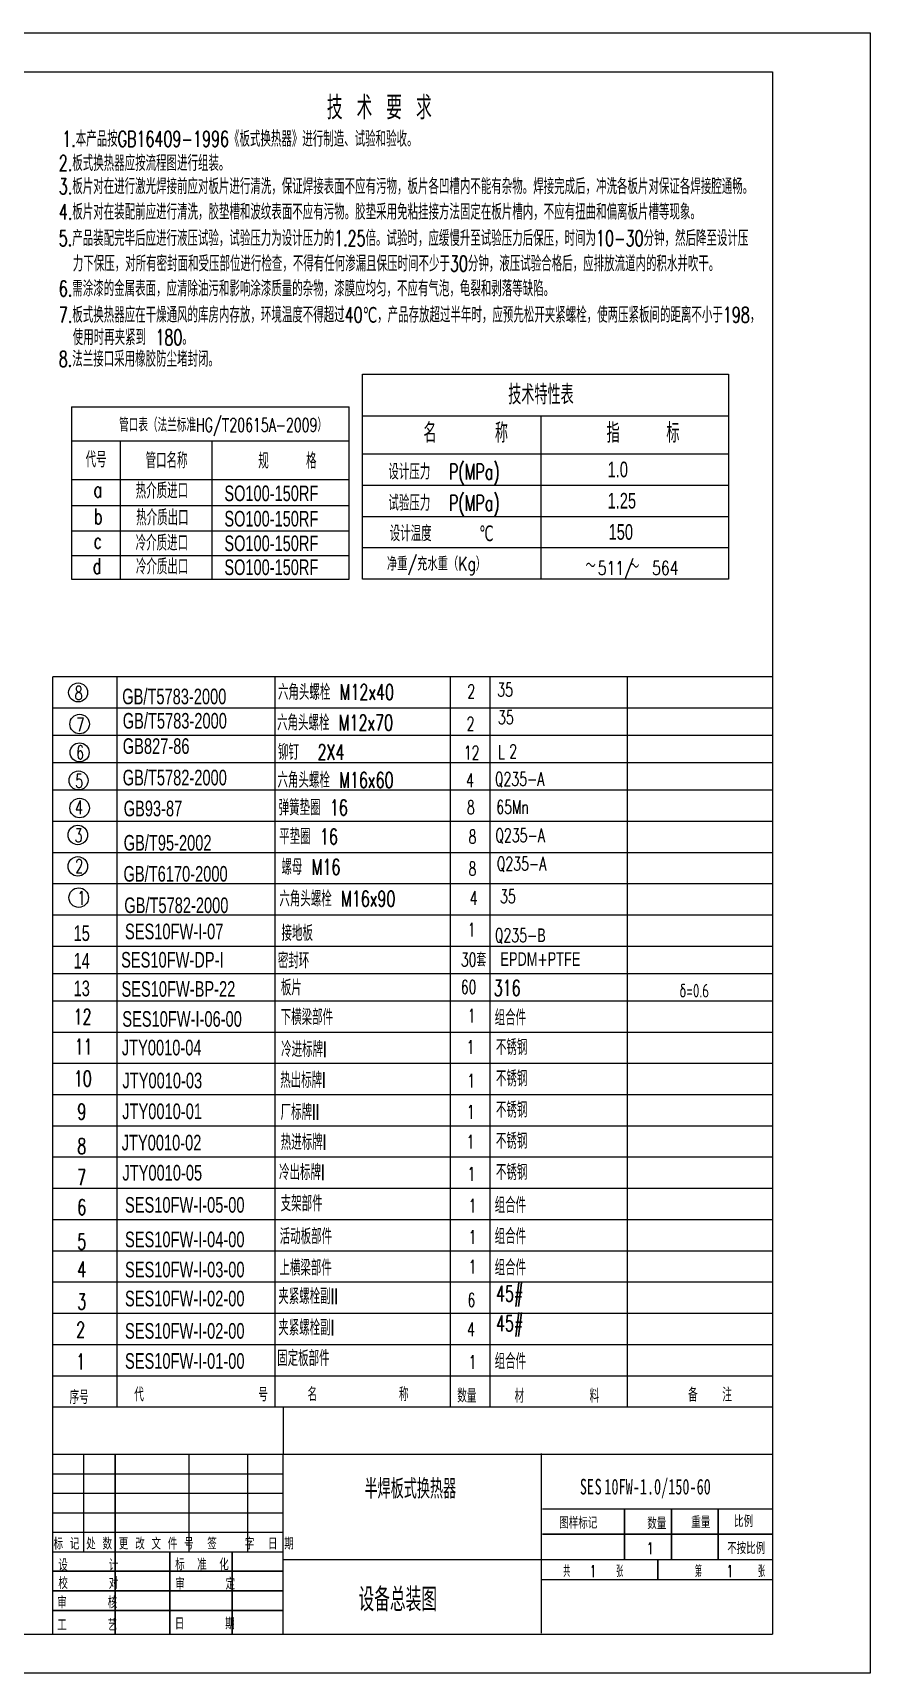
# Model space of a CAD drawing. Header units: millimetres. Extents: x 2882 to 3476, y 1065 to 1485.
# Drawn here: x 3261.6 to 3475.9, y 1064.6 to 1484.6 of the extents above; entities that cross this region are included whole.
import ezdxf

# ---------------------------------------------------------------- set-up
doc = ezdxf.new("R2010")
doc.units = ezdxf.units.MM
doc.layers.get('DEFPOINTS').update_dxf_attribs({"lineweight": 18})
for name, color, linetype, lineweight, true_color in [('1', 1, 'Continuous', 18, 0xff0000), ('2', 2, 'Continuous', 18, 0xffff00), ('3尺寸线', 2, 'Continuous', 18, 0xffff00)]:
    doc.layers.add(name, color=color, linetype=linetype, lineweight=lineweight, true_color=true_color)
doc.styles.add('HZ', font='txt.shx', dxfattribs={"width": 0.67, "bigfont": 'hztxt.shx'})
doc.styles.get("Standard").update_dxf_attribs({"font": 'arial.ttf'})
doc.styles.add('标准', font='', dxfattribs={"width": 0.667})
doc.styles.get('标准').set_extended_font_data('宋体')

msp = doc.modelspace()

# ---------------------------------------------------------------- linework, layer by layer
for p, q in [((3282.67129, 1074.72008), (3282.67129, 1120.72008)), ((3412.9968, 1093.72008), (3412.9968, 1106.72008)), ((3424.9968, 1093.72008), (3424.9968, 1106.72008)), ((3436.9968, 1093.72008), (3436.9968, 1106.72008)), ((3391.9968, 1100.24408), (3450.85043, 1100.24408)), ((3391.9968, 1100.24408), (3450.85043, 1100.24408)), ((3296.67129, 1074.72008), (3296.67129, 1095.72008)), ((3312.67129, 1074.72008), (3312.67129, 1095.72008)), ((3266.78806, 1090.72008), (3325.67129, 1090.72008)), ((3266.78806, 1085.72008), (3325.67129, 1085.72008)), ((3266.78806, 1080.6682), (3325.67129, 1080.6682))]:
    msp.add_line(p, q)
at = {"layer": '1'}
for p, q in [((2891.85043, 1474.6398), (3450.85043, 1474.6398)), ((3450.85043, 1474.6398), (3450.85043, 1074.6398)), ((3345.94745, 1344.73379), (3345.94745, 1397.27636)), ((3345.94745, 1397.27636), (3439.59625, 1397.27636)), ((3439.59625, 1397.27636), (3439.59625, 1344.73379)), ((3271.53994, 1388.91193), (3271.53994, 1344.73379)), ((3271.53994, 1388.91193), (3342.59064, 1388.91193)), ((3342.59064, 1344.73379), (3342.59064, 1388.91193)), ((3345.94745, 1386.57668), (3439.59625, 1386.57668)), ((3271.53994, 1344.73379), (3342.59064, 1344.73379)), ((3439.59625, 1344.73379), (3345.94745, 1344.73379)), ((3266.78806, 1074.72008), (3266.78806, 1319.72008)), ((3450.85043, 1319.72008), (3266.78806, 1319.72008)), ((3266.78806, 1120.72008), (3450.9128, 1120.72008)), ((3325.67129, 1074.72008), (3325.67129, 1120.72008)), ((3391.74418, 1074.924), (3391.74418, 1120.924)), ((3391.9968, 1106.72008), (3450.85043, 1106.72008)), ((3266.78806, 1095.72008), (3325.67129, 1095.72008)), ((3325.67129, 1093.72008), (3391.74418, 1093.72008)), ((3391.93465, 1088.60967), (3450.78177, 1088.60967)), ((2891.85043, 1074.6398), (3450.85043, 1074.6398))]:
    msp.add_line(p, q, dxfattribs=at)
at = {"layer": '2'}
for p, q in [((3475.85043, 1484.6398), (3475.85043, 1064.6398)), ((3391.65385, 1344.73379), (3391.65385, 1386.57668)), ((3271.53994, 1380.12944), (3342.59064, 1380.12944)), ((3284.10909, 1344.73379), (3284.10909, 1380.12944)), ((3307.53569, 1344.73379), (3307.53569, 1380.12944)), ((3439.59625, 1376.73379), (3345.94745, 1376.73379)), ((3271.53994, 1370.30701), (3342.59064, 1370.30701)), ((3439.59625, 1368.73379), (3345.94745, 1368.73379)), ((3271.53994, 1363.64955), (3342.59064, 1363.64955)), ((3271.53994, 1357.15596), (3342.59064, 1357.15596)), ((3439.59625, 1360.73379), (3345.94745, 1360.73379)), ((3271.53994, 1350.85072), (3342.59064, 1350.85072)), ((3450.9128, 1311.72008), (3266.78806, 1311.72008)), ((3274.67129, 1095.72008), (3274.67129, 1120.72008)), ((3301.67129, 1095.72008), (3301.67129, 1120.72008)), ((3316.67129, 1095.72008), (3316.67129, 1120.72008)), ((3266.78806, 1115.72008), (3325.67129, 1115.72008)), ((3266.78806, 1115.72008), (3325.67129, 1115.72008)), ((3266.78806, 1115.72008), (3325.67129, 1115.72008)), ((3266.78806, 1115.72008), (3325.67129, 1115.72008)), ((3266.78806, 1115.72008), (3325.67129, 1115.72008)), ((3266.78806, 1115.72008), (3325.67129, 1115.72008)), ((3266.78806, 1115.72008), (3325.67129, 1115.72008)), ((3266.78806, 1115.72008), (3325.67129, 1115.72008)), ((3270.9128, 1115.72008), (3325.67129, 1115.72008)), ((3266.78806, 1110.72008), (3325.67129, 1110.72008)), ((3266.78806, 1110.72008), (3325.67129, 1110.72008)), ((3266.78806, 1110.72008), (3325.67129, 1110.72008)), ((3266.78806, 1105.72008), (3325.67129, 1105.72008)), ((3266.78806, 1100.72008), (3325.67129, 1100.72008)), ((3391.74418, 1093.72008), (3450.85043, 1093.72008)), ((3421.4968, 1088.72008), (3421.4968, 1093.72008)), ((3421.4968, 1093.72008), (3421.4968, 1088.60967))]:
    msp.add_line(p, q, dxfattribs=at)
at = {"layer": '2', "linetype": 'ByBlock', "ltscale": 0.5}
msp.add_line((3439.59625, 1352.73379), (3345.94745, 1352.73379), dxfattribs=at)
at = {"layer": '2', "ltscale": 20}
for p, q in [((3283.15456, 1319.72008), (3283.15456, 1219.72008)), ((3450.9128, 1304.72008), (3266.78806, 1304.72008)), ((3450.9128, 1297.72008), (3266.78806, 1297.72008)), ((3450.9128, 1290.72008), (3266.78806, 1290.72008)), ((3450.9128, 1282.72008), (3266.78806, 1282.72008)), ((3450.9128, 1274.72008), (3266.78806, 1274.72008)), ((3450.9128, 1266.72008), (3266.78806, 1266.72008)), ((3450.9128, 1258.72008), (3266.78806, 1258.72008)), ((3450.9128, 1250.72008), (3266.78806, 1250.72008)), ((3450.9128, 1220.72008), (3266.78806, 1220.72008)), ((3450.9128, 1212.72008), (3266.78806, 1212.72008)), ((3450.9128, 1204.72008), (3266.78806, 1204.72008)), ((3450.9128, 1196.72008), (3266.78806, 1196.72008))]:
    msp.add_line(p, q, dxfattribs=at)
at = {"layer": '2', "linetype": 'Continuous'}
for p, q in [((3323.51121, 1319.72008), (3323.51121, 1132.72008)), ((3368.41629, 1319.72008), (3368.41629, 1132.72008)), ((3378.58982, 1319.72008), (3378.58982, 1132.72008)), ((3413.67985, 1319.72008), (3413.67985, 1132.69357)), ((3450.9128, 1243.72008), (3266.78806, 1243.72008)), ((3450.9128, 1243.72008), (3266.78806, 1243.72008)), ((3450.9128, 1236.72008), (3266.78806, 1236.72008)), ((3450.9128, 1228.72008), (3266.78806, 1228.72008)), ((3283.15456, 1228.72008), (3283.15456, 1132.72008)), ((3413.67985, 1226.72008), (3413.67985, 1132.69357)), ((3413.67985, 1226.72008), (3413.67985, 1132.69357)), ((3450.9128, 1188.72008), (3266.78806, 1188.72008)), ((3450.9128, 1180.72008), (3266.78806, 1180.72008)), ((3450.9128, 1172.72008), (3266.78806, 1172.72008)), ((3450.9128, 1164.72008), (3266.78806, 1164.72008)), ((3450.9128, 1156.72008), (3266.78806, 1156.72008)), ((3450.9128, 1148.72008), (3266.78806, 1148.72008)), ((3450.9128, 1140.72008), (3266.78806, 1140.72008)), ((3450.9128, 1132.72008), (3266.78806, 1132.72008)), ((3325.67129, 1132.72008), (3325.67129, 1120.72008))]:
    msp.add_line(p, q, dxfattribs=at)
at = {"layer": '2', "ltscale": 20}
for centre, radius in [((3273.2253, 1315.74887), 2.436), ((3273.61534, 1307.66135), 2.5), ((3273.60858, 1300.39835), 2.436), ((3273.33758, 1293.215), 2.436), ((3273.61534, 1286.15562), 2.5), ((3273.16089, 1279.25042), 2.5), ((3273.16089, 1271.22087), 2.5), ((3273.38225, 1263.2084), 2.5)]:
    msp.add_circle(centre, radius, dxfattribs=at)
at = {"layer": '3尺寸线'}
msp.add_lwpolyline([(3475.85043, 1064.6398), (2881.85043, 1064.6398), (2881.85043, 1484.6398), (3475.85043, 1484.6398)], close=True, dxfattribs=at)
at = {"layer": 'DEFPOINTS', "color": 0, "linetype": 'ByBlock'}
msp.add_point((3450.85043, 1105.2398), dxfattribs=at)
msp.add_point((3450.85043, 1105.2398), dxfattribs=at)
msp.add_point((3450.85043, 1105.2398), dxfattribs=at)
msp.add_point((3450.85043, 1105.2398), dxfattribs=at)

# ---------------------------------------------------------------- texts
at = {"width": 0.67}
for s, p in [('SES10FW-I-07', (3285.21754, 1252.5501)), ('SES10FW-DP-I', (3284.22824, 1245.29548)), ('SES10FW-BP-22', (3284.31435, 1237.83407)), ('SES10FW-I-06-00', (3284.52811, 1230.1566)), ('JTY0010-04', (3284.40878, 1222.82625)), ('JTY0010-03', (3284.56817, 1214.38875)), ('JTY0010-01', (3284.51518, 1206.50365)), ('JTY0010-02', (3284.37514, 1198.48894)), ('JTY0010-05', (3284.56101, 1190.77792)), ('SES10FW-I-05-00', (3285.21754, 1182.5501)), ('SES10FW-I-04-00', (3285.21754, 1173.6996)), ('SES10FW-I-03-00', (3285.21754, 1165.9916)), ('SES10FW-I-02-00', (3285.21754, 1158.5686)), ('SES10FW-I-02-00', (3285.21754, 1150.2891)), ('SES10FW-I-01-00', (3285.21754, 1142.5806))]:
    msp.add_text(s, height=4, dxfattribs=at).set_placement(p)
for s, height, style, width, p in [('半焊板式换热器', 5, 'HZ', 0.67, (3346.48545, 1109.34529)), ('SE', 4, '标准', 0.667, (3401.57066, 1110.39797)), ('S', 4, '标准', 0.667, (3405.36515, 1110.39797)), ('10FW-1.0/150-60', 4, '标准', 0.667, (3407.85116, 1110.39797)), ('图样标记      ', 3, 'HZ', 0.6, (3396.32279, 1101.63495)), ('       数量     ', 3, 'HZ', 0.6, (3406.62933, 1101.50103)), ('      重量      ', 3, 'HZ', 0.6, (3419.62242, 1101.80624)), ('  比例', 3, 'HZ', 0.6, (3437.83013, 1102.02857)), ('标 记 处 数 更 改 文 件 号  签   字  日 期', 3, 'HZ', 0.65, (3266.93926, 1096.30335)), ('1', 3, 'HZ', 0.6, (3418.77169, 1095.13228)), ('不按比例', 3, 'HZ', 0.6, (3439.2796, 1095.13786)), ('设      计', 3, 'HZ', 0.6, (3268.17831, 1090.83546)), ('标  准  化', 3, 'HZ', 0.6, (3298.05321, 1090.97278)), ('共    1    张              第     1     张', 3, 'HZ', 0.45, (3397.31377, 1089.26703)), ('校      对', 3, 'HZ', 0.6, (3268.17831, 1086.17952)), ('审      定', 3, 'HZ', 0.6, (3298.05321, 1086.04058)), ('审      核', 3, 'HZ', 0.6, (3267.90174, 1081.24732)), ('工      艺', 3, 'HZ', 0.6, (3267.88331, 1075.48633)), ('日      期', 3, 'HZ', 0.6, (3297.9529, 1075.8407))]:
    msp.add_text(s, height=height, dxfattribs=dict(style=style, width=width)).set_placement(p)
at = {"layer": '2', "linetype": 'ByBlock', "ltscale": 0.5, "style": 'HZ', "width": 0.75}
for s, p in [('净重/充水重（Kg）', (3352.2335, 1346.93955)), ('～', (3403.01453, 1346.4709)), ('511/  564', (3406.1554, 1345.87395)), ('～', (3414.17154, 1346.3242))]:
    msp.add_text(s, height=3.5, dxfattribs=at).set_placement(p)
at = {"layer": '2', "style": 'HZ', "width": 0.67}
msp.add_text('设备总装图', height=6, dxfattribs=at).set_placement((3344.95882, 1080.50481))
at = {"layer": '2', "ltscale": 20, "attachment_point": 7, "style": 'HZ'}
for s, insert, char_height, width in [('\\T1;技 术 要 求', (3336.85542, 1462.45781), 6, 42.21), ('\\T1;8', (3272.3613, 1313.83537), 3.5, 3.35), ('\\T1;2', (3372.79276, 1314.2788), 3.5, 3.35), ('\\T1;35', (3380.44414, 1314.74771), 3.5, 6.7), ('\\T1;35', (3380.64781, 1307.61125), 3.5, 6.7), ('\\T1;7', (3272.79783, 1305.71295), 3.5, 3.35), ('\\T1;2', (3372.6128, 1305.96705), 3.5, 3.35), ('\\T1;6', (3272.72358, 1298.63185), 3.5, 3.35), ('\\T1;12', (3371.88463, 1298.55597), 3.5, 6.7), ('\\T1;L', (3380.65835, 1298.77158), 3.5, 2.8475), ('\\T1;2', (3383.50763, 1298.88079), 3.5, 3.35), ('\\T1;5', (3272.47358, 1291.3015), 3.5, 3.35), ('\\T1;4', (3372.49283, 1291.51866), 3.5, 3.35), ('\\T1;Q235-A', (3379.83314, 1291.50577), 3.5, 21.105), ('\\T1;4', (3272.45393, 1284.55084), 3.5, 3.35), ('\\T1;弹簧垫圈 16', (3324.52003, 1284.26741), 4, 27.7571429), ('\\T1;8', (3372.68412, 1284.60569), 3.5, 3.35), ('\\T1;65Mn', (3380.20265, 1284.64321), 3.5, 14.74), ('\\T1;平垫圈 16', (3324.65874, 1276.84298), 4, 23.7371429), ('\\T1;3', (3272.33494, 1277.38082), 3.5, 3.35), ('\\T1;8', (3373.12807, 1277.07126), 3.5, 3.35), ('\\T1;Q235-A', (3379.95139, 1277.08386), 3.5, 21.105), ('\\T1;2', (3272.49367, 1269.52077), 3.5, 3.35), ('\\T1;螺母 M16', (3325.23642, 1269.06221), 4, 24.3114286), ('\\T1;Q235-A', (3380.33131, 1269.82505), 3.5, 21.105), ('\\T1;8', (3373.09407, 1268.85245), 3.5, 3.35), ('\\T1;1', (3273.05014, 1261.34444), 3.5, 3.35), ('\\T1;4', (3373.40426, 1261.3488), 3.5, 3.35), ('\\T1;35', (3381.16365, 1261.7998), 3.5, 6.7), ('接地板', (3325.25299, 1252.10887), 4, 12.06), ('Q235-{\\fArial|b0|i0|c0|p32;B}', (3379.83314, 1251.50577), 3.5, 21.105), ('\\T1;密封环', (3324.32335, 1245.07572), 4, 12.06), ('30套', (3371.12363, 1245.57047), 3.5, 10.05), ('板片  ', (3325.08971, 1238.16693), 4, 26.4171429), ('60', (3371.12363, 1238.57047), 3.5, 10.05)]:
    msp.add_mtext(s, dxfattribs=dict(at, insert=insert, char_height=char_height, width=width))
at = {"layer": '2'}
for s, insert, char_height, width, attachment_point, style in [('\\T1;1.本产品按GB16409-1996《板式换热器》进行制造、试验和验收。', (3269.16635, 1455.446), 4, 141.8890659, 7, 'HZ'), ('\\T1;2.板式换热器应按流程图进行组装。', (3268.28477, 1449.23653), 4, 66.3855879, 7, 'HZ'), ('\\T1;3.板片对在进行激光焊接前应对板片进行清洗，保证焊接表面不应有污物，板片各凹槽内不能有杂物。焊接完成后，冲洗各板片对保证各焊接腔通畅。 ', (3268.28477, 1443.1916), 4, 271.872011, 7, 'HZ'), ('\\T1;4.板片对在装配前应进行清洗，胶垫槽和波纹表面不应有污物。胶垫采用免粘挂接方法固定在板片槽内，不应有扭曲和偏离板片槽等现象。', (3268.29484, 1436.66788), 4, 247.2082802, 7, 'HZ'), ('\\T1;5.产品装配完毕后应进行液压试验，试验压力为设计压力的1.25倍。试验时，应缓慢升至试验压力后保压，时间为10-30分钟，然后降至设计压', (3268.27189, 1429.91258), 4, 268.5794396, 7, 'HZ'), ('\\T1;力下保压，对所有密封面和受压部位进行检查，不得有任何渗漏且保压时间不少于30分钟，液压试验合格后，应排放流道内的积水并吹干。', (3271.87171, 1423.41909), 4, 249.4652967, 7, 'HZ'), ('\\T1;6.需涂漆的金属表面，应清除油污和影响涂漆质量的杂物，漆膜应均匀，不应有气泡，龟裂和剥落等缺陷。', (3268.28211, 1417.03003), 4, 190.266011, 7, 'HZ'), ('7.板式换热器应在干燥通风的库房内存放，环境温度不得超过40℃，产品存放超过半年时，应预先松开夹紧螺栓，使两压紧板间的距离不小于198，', (3268.29138, 1410.30115), 4, 270.4535989, 7, 'HZ'), ('使用时再夹紧到 180。', (3271.85101, 1404.65392), 4, 43.5529451, 7, 'HZ'), ('\\T1;8.法兰接口采用橡胶防尘堵封闭。', (3268.27556, 1399.10752), 4, 61.9635879, 7, 'HZ'), ('\\T1;技术特性表', (3383.25454, 1389.49817), 5, 25.125, 7, 'HZ'), ('管口表（法兰标准HG/{\\fArial|b0|i0|c0|p32;T}20615A-2009）', (3283.69514, 1386.00745), 3.5, 54.0663866, 1, 'HZ'), ('\\T1;名     称 ', (3361.57007, 1379.68898), 5, 40.2, 7, 'HZ'), ('\\T1; 指    标 ', (3405.43339, 1379.68898), 5, 40.28375, 7, 'HZ'), ('\\T1;代号', (3275.14008, 1373.36198), 4, 8.04, 7, 'HZ'), ('\\T1;管口名称', (3290.49094, 1373.12421), 4, 16.08, 7, 'HZ'), ('\\T1;规    格', (3319.30561, 1373.0387), 4, 24.187, 7, 'HZ'), ('\\T1;设计压力  P(MPa)', (3352.60353, 1368.92258), 4, 48.91, 7, 'HZ'), ('\\T1;热介质进口', (3287.96416, 1365.37184), 4, 20.167, 7, 'HZ'), ('\\T1;a', (3277.18944, 1365.69646), 4, 6.7957143, 7, 'HZ'), ('{\\fArial|b0|i0|c0|p32;SO100-150RF}', (3310.64514, 1364.66961), 4, 49.1971429, 7, '标准'), ('\\T1;试验压力  P(MPa)', (3352.60353, 1360.92258), 4, 48.91, 7, 'HZ'), ('\\T1;b', (3277.29898, 1358.81684), 4, 8.7291429, 7, 'HZ'), ('\\T1;热介质出口', (3288.08026, 1358.49343), 4, 20.1, 7, 'HZ'), ('{\\fArial|b0|i0|c0|p32;SO100-150RF}', (3310.64514, 1358.17602), 4, 49.1971429, 7, '标准'), ('\\T1;设计温度', (3352.93623, 1354.43618), 4, 16.08, 7, 'HZ'), ('\\T1;℃', (3375.82609, 1354.4238), 4, 3.9272308, 7, 'HZ'), ('\\T1;c', (3277.23399, 1352.57004), 4, 10.6242857, 7, 'HZ'), ('\\T1;冷介质进口', (3287.9452, 1352.02318), 4, 20.167, 7, 'HZ'), ('{\\fArial|b0|i0|c0|p32;SO100-150RF}', (3310.64514, 1351.87078), 4, 49.1971429, 7, '标准'), ('\\T1;d', (3277.01133, 1346.09384), 4, 6.8914286, 7, 'HZ'), ('\\T1;冷介质出口', (3288.01932, 1345.94792), 4, 20.1, 7, 'HZ'), ('{\\fArial|b0|i0|c0|p32;SO100-150RF}', (3310.64514, 1345.75385), 4, 49.1971429, 7, '标准'), ('{\\fArial|b0|i0|c0|p32;EPDM}+{\\fArial|b0|i0|c0|p32;PTFE}', (3381.26364, 1245.74703), 3.5, 21.105, 7, 'HZ')]:
    msp.add_mtext(s, dxfattribs=dict(at, insert=insert, char_height=char_height, width=width, attachment_point=attachment_point, style=style))
at = {"layer": '2', "char_height": 4, "attachment_point": 7}
for s, insert, width in [('\\W0.67;1.0', (3408.67745, 1370.78045), 9.5714286), ('\\W0.67;1.25', (3408.67745, 1362.78045), 13.4), ('\\W0.67;150', (3408.93734, 1354.78045), 11.4857143), ('\\T1;{\\W0.67;GB/T5783-2000}', (3284.51119, 1312.65953), 50.92), ('\\T1;{\\W0.67;GB/T5783-2000}', (3284.64632, 1306.43674), 50.92), ('\\T1;{\\W0.67;GB827-86}', (3284.65478, 1299.95784), 32.16), ('\\T1;{\\W0.67;GB/T5782-2000}', (3284.64044, 1291.89858), 50.92), ('\\T1;{\\W0.67;GB93-87}', (3284.88275, 1283.98107), 28.3314286), ('\\T1;{\\W0.67;GB/T95-2002}', (3284.88275, 1275.19307), 43.2628571), ('\\T1;{\\W0.67;GB/T6170-2000}', (3284.84173, 1267.2501), 50.92), ('\\T1;{\\W0.67;GB/T5782-2000}', (3285.03698, 1259.20047), 50.92), ('\\W0.67;15', (3272.06958, 1252.06078), 7.6571429), ('\\T1;{\\W0.67;14}', (3272.06958, 1245.06078), 7.6571429), ('\\T1;{\\W0.67;13}', (3272.06958, 1237.91961), 7.6571429)]:
    msp.add_mtext(s, dxfattribs=dict(at, insert=insert, width=width))
at = {"layer": '2', "linetype": 'Continuous', "attachment_point": 7, "style": 'HZ'}
for s, insert, char_height, width in [('\\T1;六角头螺栓 M12x40', (3324.34919, 1313.78841), 4, 48.8812857), ('\\T1;六角头螺栓 M12x70', (3324.12459, 1305.95569), 4, 48.8812857), ('\\T1;铆钉  2X4', (3324.34848, 1298.44441), 4, 27.5657143), ('\\T1;六角头螺栓 M16x60', (3324.23689, 1291.27301), 4, 48.8812857), ('\\T1;六角头螺栓 M16x90', (3324.70756, 1260.89106), 4, 48.8812857), ('\\T1;1', (3372.88515, 1253.23052), 3.5, 3.35), ('316', (3379.54955, 1238.08382), 4, 11.4857143), ('\\T1;下横梁部件', (3325.04318, 1230.59445), 4, 20.1), ('\\T1;组合件', (3379.79231, 1230.47811), 4, 12.06), ('\\T1;12', (3272.06958, 1230.69059), 4, 7.6571429), ('\\T1;1', (3372.88515, 1231.23052), 3.5, 3.35), ('\\T1;11', (3272.3422, 1223.03839), 4, 7.6571429), ('\\T1;冷进标牌I', (3325.1715, 1222.37809), 4, 17.7454286), ('\\T1;1', (3372.60477, 1223.23052), 3.5, 3.35), ('\\T1;不锈钢', (3380.10861, 1222.8766), 4, 12.127), ('\\T1;10', (3272.11032, 1214.88035), 4, 7.6571429), ('\\T1;热出标牌I', (3324.93774, 1214.46398), 4, 17.6784286), ('\\T1;1', (3372.77344, 1214.62242), 3.5, 3.35), ('\\T1;不锈钢', (3380.10861, 1214.8766), 4, 12.127), ('\\T1;9', (3273.01173, 1206.39496), 4, 3.8285714), ('\\T1;厂标牌II', (3325.03556, 1206.28303), 4, 15.1898571), ('\\T1;1', (3372.65142, 1206.58959), 3.5, 3.35), ('\\T1;不锈钢', (3380.10861, 1206.8766), 4, 12.127), ('\\T1;8', (3273.01173, 1197.58088), 4, 3.8285714), ('\\T1;热进标牌I', (3325.07567, 1198.58036), 4, 17.7454286), ('\\T1;1', (3372.60053, 1199.00284), 3.5, 3.35), ('\\T1;不锈钢', (3380.10861, 1198.8766), 4, 12.127), ('\\T1;7', (3273.01173, 1189.61978), 4, 3.8285714), ('\\T1;冷出标牌I', (3324.6252, 1190.88149), 4, 17.6784286), ('\\T1;1', (3372.81781, 1190.69545), 3.5, 3.35), ('\\T1;不锈钢', (3380.10861, 1190.8766), 4, 12.127), ('\\T1;6', (3273.01173, 1181.94301), 4, 3.8285714), ('\\T1;支架部件', (3325.04945, 1182.88585), 4, 16.08), ('\\T1;1', (3373.10896, 1182.57178), 3.5, 3.35), ('\\T1;组合件', (3379.79231, 1182.47811), 4, 12.06), ('\\T1;5', (3273.01173, 1173.12893), 4, 3.8285714), ('\\T1;活动板部件', (3324.79836, 1174.46911), 4, 20.1), ('\\T1;1', (3373.10896, 1174.53028), 3.5, 3.35), ('\\T1;组合件', (3379.79231, 1174.47811), 4, 12.06), ('\\T1;4', (3273.01173, 1166.02081), 4, 3.8285714), ('\\T1;上横梁部件', (3324.71295, 1166.42454), 4, 20.1), ('\\T1;1', (3373.10896, 1166.99178), 3.5, 3.35), ('\\T1;组合件', (3379.79231, 1166.47811), 4, 12.06), ('\\T1;夹紧螺栓副II', (3324.42488, 1159.11888), 4, 23.2298571), ('\\T1;45#', (3380.13334, 1158.4913), 4, 11.6771429), ('\\T1;3', (3273.01173, 1157.77538), 4, 3.8285714), ('\\T1;6', (3372.83596, 1158.42885), 3.5, 3.35), ('\\T1;夹紧螺栓副I', (3324.42488, 1151.11888), 4, 21.6984286), ('\\T1;45#', (3380.13334, 1150.86251), 4, 11.6771429), ('\\T1;2', (3272.72702, 1150.56641), 4, 3.8285714), ('\\T1;4', (3372.72682, 1150.9288), 3.5, 3.35), ('\\T1;固定板部件', (3324.15695, 1143.24788), 4, 20.1), ('\\T1;组合件', (3379.79231, 1142.47811), 4, 12.06), ('\\T1;1', (3272.72702, 1142.42183), 4, 3.8285714), ('\\T1;1', (3373.10896, 1142.57628), 3.5, 3.35), ('\\T1;序号', (3271.03797, 1133.54137), 3.5, 7.035), ('\\T1;代              号 ', (3287.58815, 1134.24104), 3.5, 59.7975), ('\\T1;名          称', (3331.93775, 1134.28903), 3.5, 42.21), ('\\T1;数量', (3370.22049, 1133.91099), 3.5, 7.035), ('\\T1;材        料', (3384.87857, 1133.86023), 3.5, 35.175), ('\\T1;备   注', (3429.29384, 1134.19042), 3.5, 17.7340625)]:
    msp.add_mtext(s, dxfattribs=dict(at, insert=insert, char_height=char_height, width=width))
at = {"layer": '2', "ltscale": 0.5, "insert": (3427.05847, 1237.63736), "char_height": 3.5, "width": 16.1663269, "attachment_point": 7, "style": 'HZ'}
msp.add_mtext('\\T1;δ=0.6', dxfattribs=at)

doc.saveas('drawing.dxf')
